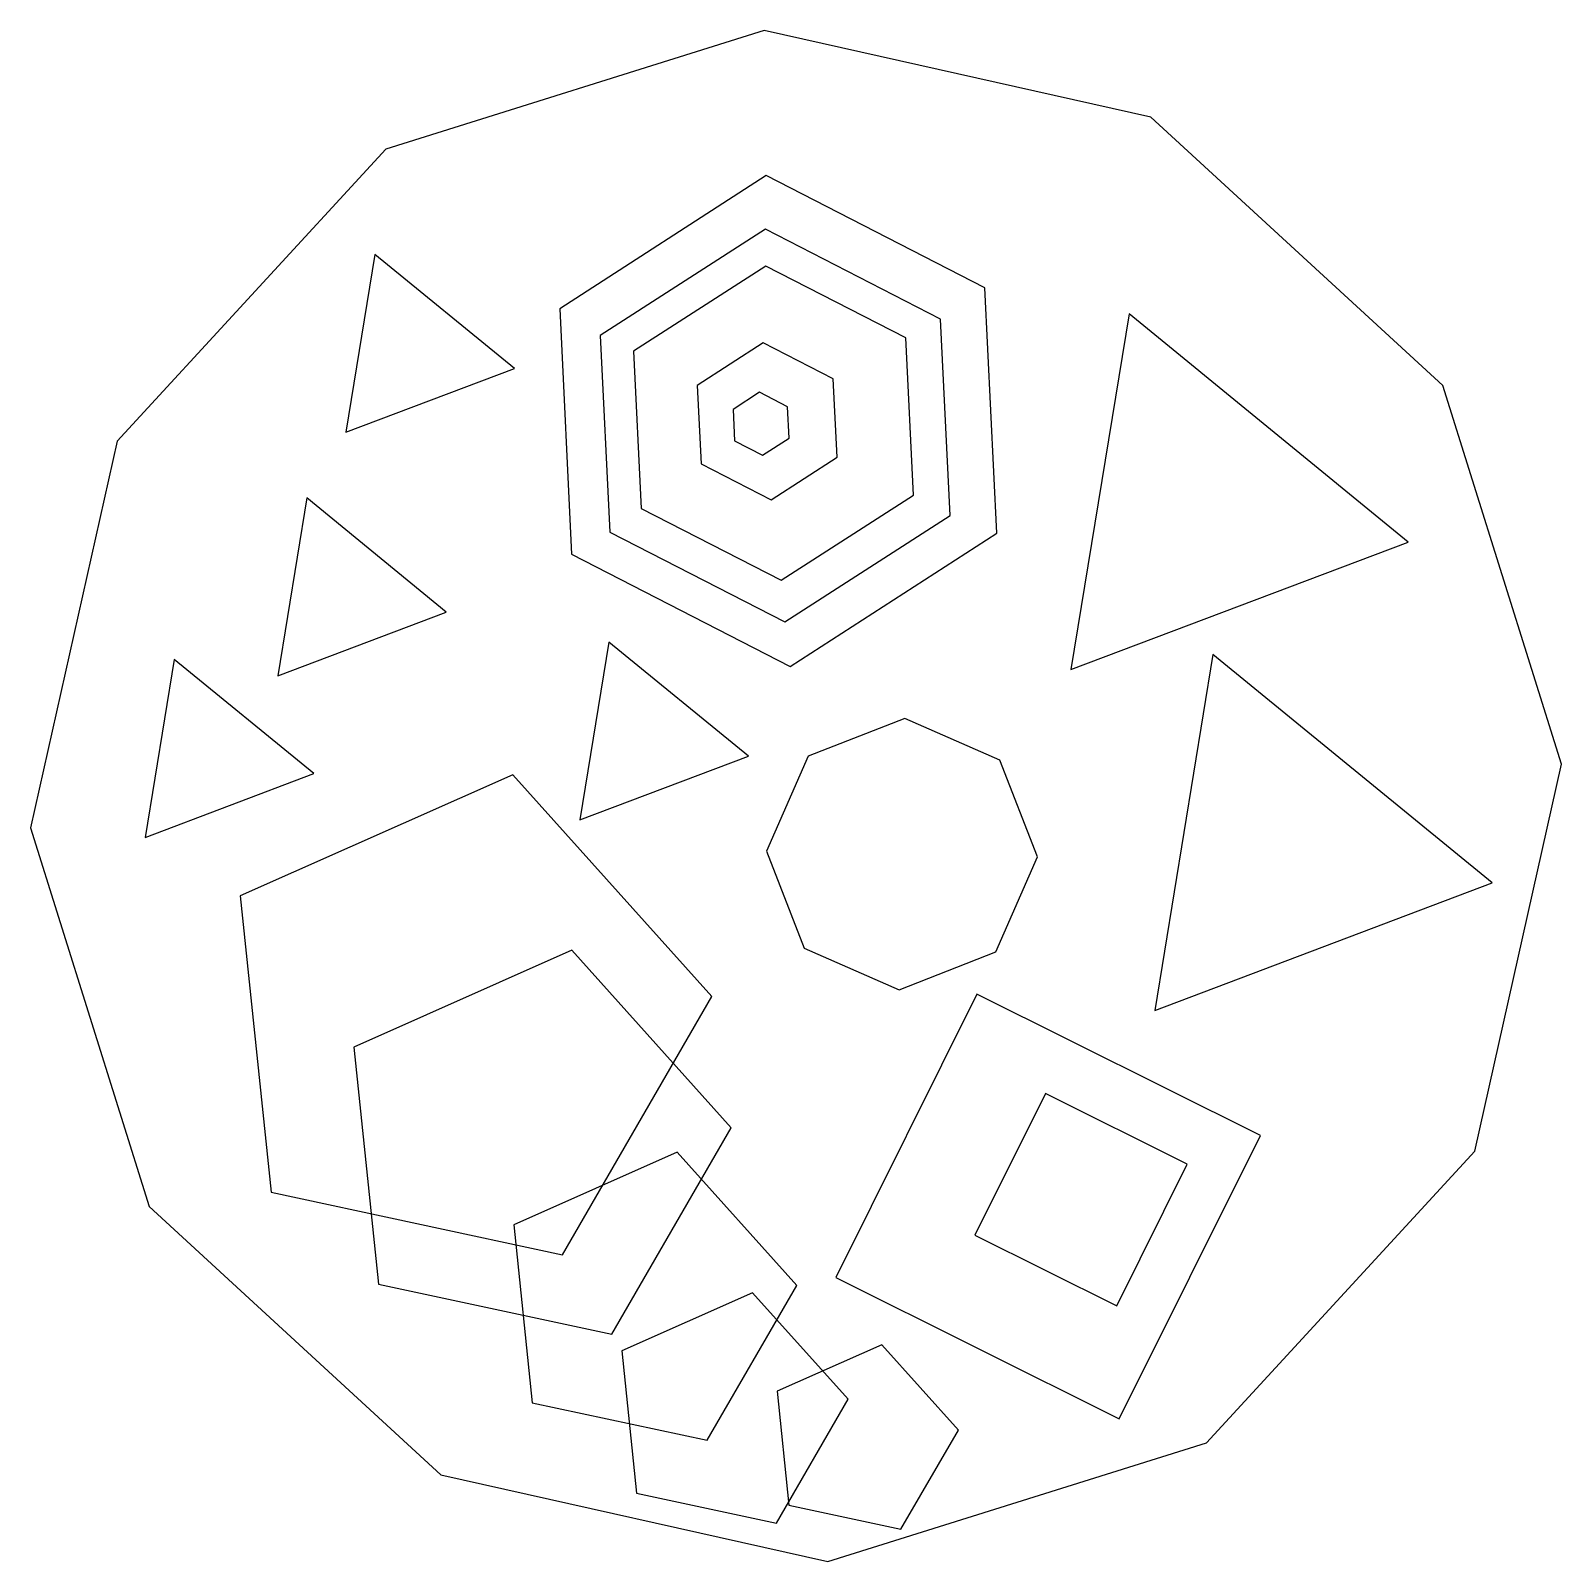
# Model space of a CAD drawing. Header units: millimetres. Extents: x -6.8 to 5.8, y -5.8 to 6.8.
import ezdxf

# ---------------------------------------------------------------- set-up
doc = ezdxf.new("R2010")
doc.units = ezdxf.units.MM

msp = doc.modelspace()

# ---------------------------------------------------------------- linework, layer by layer
for points in [[(5.803, 0.797), (4.828, 3.911), (2.426, 6.12), (-0.758, 6.832), (-3.871, 5.857), (-6.08, 3.455), (-6.793, 0.271), (-5.817, -2.843), (-3.416, -5.051), (-0.232, -5.764), (2.882, -4.789), (5.091, -2.387)], [(1.158, 2.696), (1.059, 4.715), (-0.74, 5.64), (-2.439, 4.544), (-2.341, 2.525), (-0.542, 1.6)], [(0.773, 2.843), (0.694, 4.459), (-0.745, 5.198), (-2.105, 4.322), (-2.026, 2.706), (-0.587, 1.967)], [(-3.959, 4.991), (-4.198, 3.527), (-2.811, 4.052)], [(0.471, 3.01), (0.408, 4.303), (-0.743, 4.895), (-1.831, 4.194), (-1.768, 2.901), (-0.617, 2.309)], [(2.246, 4.503), (1.768, 1.574), (4.543, 2.624)], [(-0.157, 3.321), (-0.188, 3.968), (-0.764, 4.263), (-1.308, 3.913), (-1.276, 3.267), (-0.7, 2.971)], [(-0.552, 3.479), (-0.565, 3.737), (-0.795, 3.856), (-1.013, 3.715), (-1, 3.457), (-0.77, 3.339)], [(-4.52, 2.988), (-4.759, 1.523), (-3.372, 2.048)], [(-2.035, 1.801), (-2.274, 0.337), (-0.886, 0.862)], [(-5.611, 1.657), (-5.85, 0.193), (-4.462, 0.718)], [(2.936, 1.698), (2.458, -1.231), (5.233, -0.18)], [(1.15, -0.749), (1.493, 0.033), (1.183, 0.829), (0.4, 1.172), (-0.395, 0.862), (-0.738, 0.079), (-0.428, -0.717), (0.355, -1.06)], [(-1.186, -1.117), (-2.825, 0.709), (-5.068, -0.287), (-4.814, -2.727), (-2.415, -3.24)], [(-1.028, -2.196), (-2.339, -0.735), (-4.133, -1.532), (-3.931, -3.484), (-2.011, -3.894)], [(-0.168, -3.429), (2.165, -4.591), (3.327, -2.259), (0.994, -1.097)], [(0.977, -3.079), (2.144, -3.66), (2.725, -2.494), (1.558, -1.913)], [(-0.488, -3.493), (-1.472, -2.397), (-2.817, -2.994), (-2.665, -4.459), (-1.225, -4.767)], [(-0.065, -4.43), (-0.852, -3.553), (-1.929, -4.031), (-1.807, -5.203), (-0.655, -5.449)], [(0.841, -4.683), (0.211, -3.982), (-0.65, -4.364), (-0.553, -5.301), (0.369, -5.498)]]:
    msp.add_lwpolyline(points, close=True)

doc.saveas('drawing.dxf')
